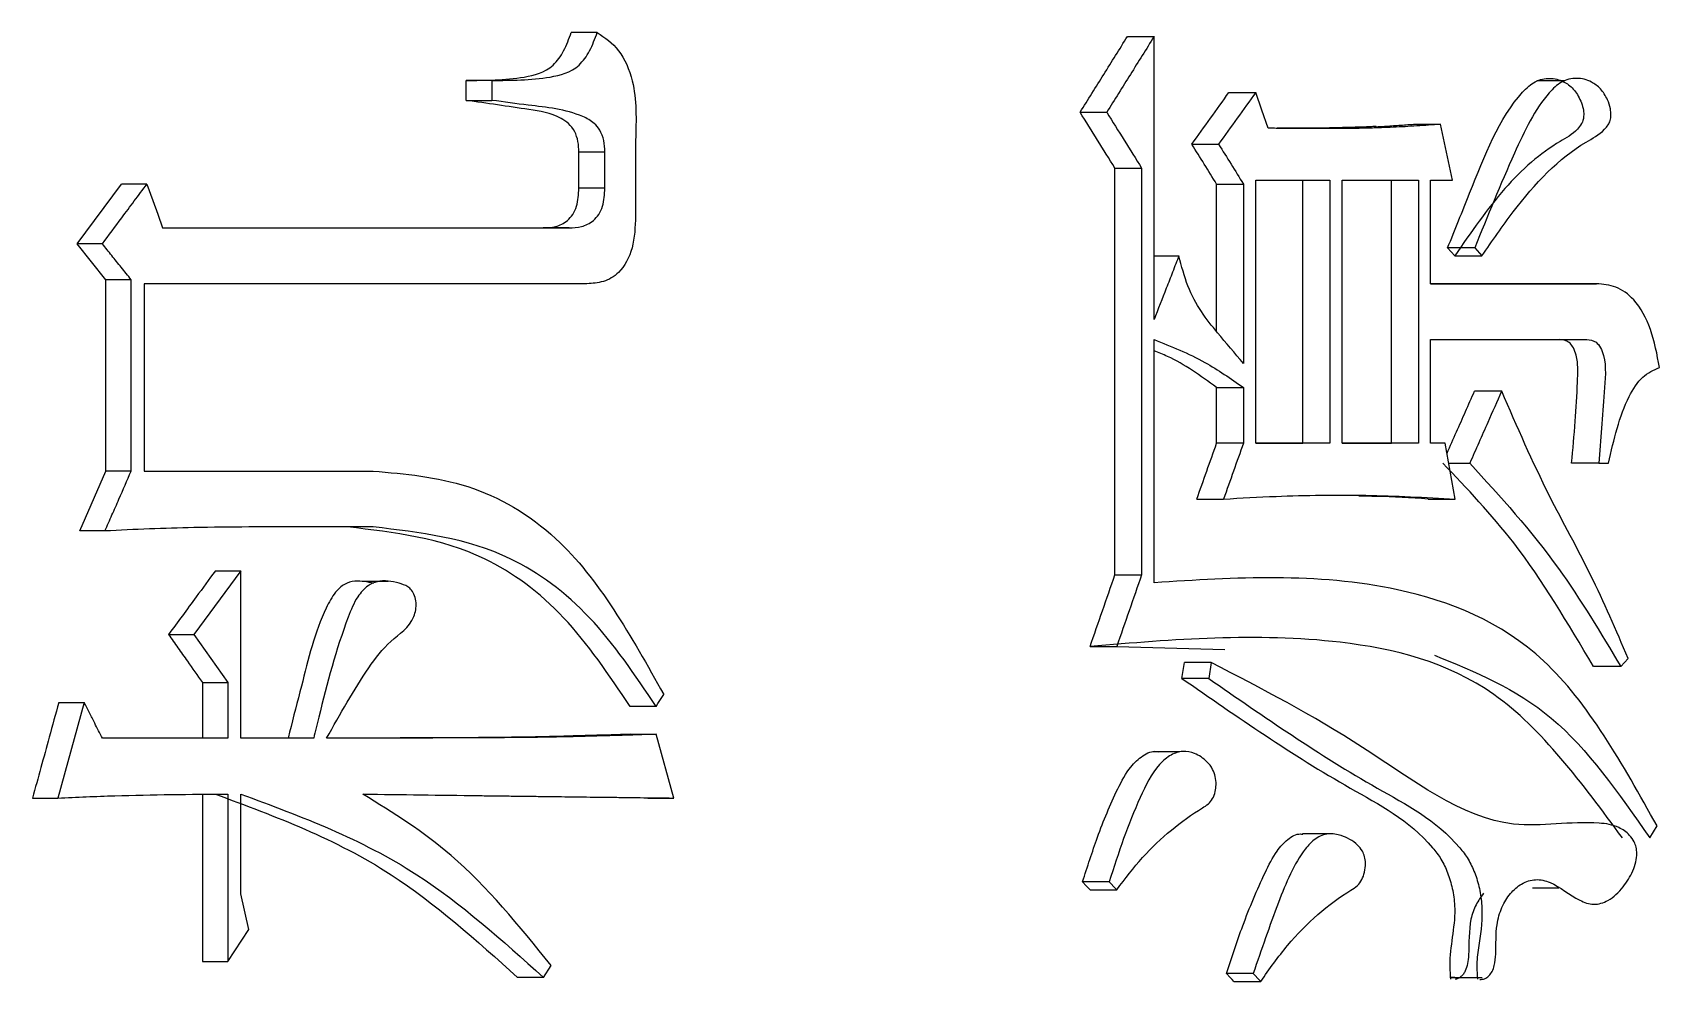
# Model space of a CAD drawing. Header units: millimetres. Extents: x 2016 to 4452, y 736 to 2459.
# Drawn here: x 3048.438 to 3052.855, y 997.143 to 999.717 of the extents above; entities that cross this region are included whole.
import ezdxf

# ---------------------------------------------------------------- set-up
doc = ezdxf.new("R2010")
doc.units = ezdxf.units.MM

msp = doc.modelspace()

# ---------------------------------------------------------------- linework, layer by layer
at = {"color": 7, "linetype": 'Continuous', "lineweight": 25}
for p, q in [((3049.971, 999.717), (3049.9006, 999.717)), ((3051.4103, 999.7062), (3051.4827, 999.7062)), ((3051.4827, 998.9382), (3051.4827, 999.7062)), ((3049.6853, 999.5872), (3049.6153, 999.5872)), ((3049.6153, 999.5331), (3049.6153, 999.5872)), ((3049.6853, 999.5872), (3049.6853, 999.5331)), ((3052.5965, 999.5858), (3052.5219, 999.5858)), ((3049.6153, 999.5331), (3049.6853, 999.5331)), ((3051.6861, 999.5548), (3051.7589, 999.5548)), ((3051.282, 999.5007), (3051.3542, 999.5007)), ((3052.1867, 999.4682), (3052.2601, 999.4682)), ((3049.9919, 999.3925), (3049.9214, 999.3925)), ((3049.9214, 999.2951), (3049.9214, 999.3925)), ((3049.9919, 999.2951), (3049.9919, 999.3925)), ((3050.0752, 999.4249), (3050.0752, 999.2194)), ((3051.5854, 999.4141), (3051.658, 999.4141)), ((3051.3766, 999.3492), (3051.4489, 999.3492)), ((3051.3766, 998.2459), (3051.3766, 999.3492)), ((3051.4489, 999.3492), (3051.4489, 998.2459)), ((3048.5589, 999.1437), (3048.6796, 999.3059)), ((3048.7485, 999.3059), (3048.6796, 999.3059)), ((3051.6526, 999.306), (3051.7253, 999.306)), ((3051.6526, 998.906), (3051.6526, 999.306)), ((3051.7253, 999.306), (3051.7253, 998.8192)), ((3051.7589, 998.6028), (3051.7589, 999.3168)), ((3051.7589, 999.3168), (3051.96, 999.3168)), ((3051.887, 998.6028), (3051.887, 999.3168)), ((3051.96, 999.3168), (3051.96, 998.6028)), ((3051.9934, 998.6028), (3051.9934, 999.3168)), ((3051.9934, 999.3168), (3052.2002, 999.3168)), ((3052.1269, 998.6028), (3052.1269, 999.3168)), ((3052.2002, 999.3168), (3052.2002, 998.6028)), ((3052.2335, 999.3168), (3052.2933, 999.3168)), ((3052.2335, 999.0355), (3052.2335, 999.3168)), ((3049.9919, 999.2951), (3049.9214, 999.2951)), ((3048.7911, 999.1869), (3049.8945, 999.187)), ((3048.7911, 999.1869), (3049.8242, 999.187)), ((3049.8945, 999.187), (3049.8242, 999.187)), ((3048.6276, 999.1437), (3048.5589, 999.1437)), ((3048.6371, 999.0463), (3048.5589, 999.1437)), ((3052.3531, 999.1329), (3052.2796, 999.1329)), ((3052.2994, 999.1113), (3052.2796, 999.1329)), ((3052.3531, 999.1329), (3052.373, 999.1113)), ((3051.4827, 999.1113), (3051.5502, 999.1113)), ((3048.7058, 999.0463), (3048.6371, 999.0463)), ((3048.6371, 998.5271), (3048.6371, 999.0463)), ((3048.7058, 998.5271), (3048.7058, 999.0463)), ((3049.9432, 999.0355), (3048.7414, 999.0355)), ((3048.7414, 999.0355), (3048.7414, 998.5271)), ((3052.6837, 999.0355), (3052.2335, 999.0355)), ((3052.2335, 999.0355), (3052.6098, 999.0355)), ((3052.6098, 999.0355), (3052.6837, 999.0355)), ((3051.4827, 998.2243), (3051.4827, 998.884)), ((3052.2335, 998.8841), (3052.6574, 998.8841)), ((3052.2335, 998.6028), (3052.2335, 998.8841)), ((3052.5837, 998.8841), (3052.6576, 998.8841)), ((3051.6526, 998.7543), (3051.7253, 998.7543)), ((3051.6526, 998.6028), (3051.6526, 998.7543)), ((3051.7253, 998.7543), (3051.7253, 998.6028)), ((3052.4264, 998.7443), (3052.3528, 998.7443)), ((3051.7253, 998.6028), (3051.6526, 998.6028)), ((3051.96, 998.6028), (3051.7589, 998.6028)), ((3051.7589, 998.6028), (3051.887, 998.6028)), ((3051.96, 998.6028), (3051.887, 998.6028)), ((3052.2002, 998.6028), (3051.9934, 998.6028)), ((3051.9934, 998.6028), (3052.1269, 998.6028)), ((3052.2002, 998.6028), (3052.1269, 998.6028)), ((3052.2734, 998.6028), (3052.2335, 998.6028)), ((3052.2734, 998.6028), (3052.2335, 998.6028)), ((3052.2829, 998.5489), (3052.3399, 998.5489)), ((3052.6903, 998.5488), (3052.6164, 998.5488)), ((3052.6903, 998.5488), (3052.7167, 998.5488)), ((3048.566, 998.3648), (3048.6371, 998.5271)), ((3048.7058, 998.5271), (3048.6371, 998.5271)), ((3048.7414, 998.5271), (3049.363, 998.5271)), ((3051.5988, 998.4514), (3051.6715, 998.4514)), ((3052.2265, 998.4514), (3052.3, 998.4514)), ((3049.363, 998.3757), (3049.0248, 998.3756)), ((3049.2934, 998.3757), (3049.0248, 998.3756)), ((3049.363, 998.3757), (3049.2934, 998.3757)), ((3048.6347, 998.3648), (3048.566, 998.3648)), ((3049.0036, 998.2567), (3048.8762, 998.0836)), ((3048.9344, 998.2567), (3049.0036, 998.2567)), ((3049.0036, 997.8023), (3049.0036, 998.2567)), ((3051.3766, 998.2459), (3051.4489, 998.2459)), ((3049.4037, 998.2273), (3049.3332, 998.2273)), ((3048.8071, 998.0836), (3048.8762, 998.0836)), ((3048.8762, 998.0836), (3048.9682, 997.9538)), ((3051.309, 998.0512), (3051.3813, 998.0512)), ((3051.3813, 998.0512), (3051.6746, 998.0432)), ((3051.5585, 997.9646), (3051.5652, 998.0079)), ((3051.6378, 998.0079), (3051.5652, 998.0079)), ((3051.6378, 998.0079), (3051.6311, 997.9646)), ((3052.7496, 997.9971), (3052.6756, 997.9971)), ((3048.8991, 997.9538), (3048.9682, 997.9538)), ((3048.8991, 997.9538), (3048.8991, 997.8023)), ((3048.9682, 997.9538), (3048.9682, 997.8023)), ((3051.6311, 997.9646), (3051.5585, 997.9646)), ((3048.5778, 997.8997), (3048.5065, 997.6401)), ((3048.5092, 997.8997), (3048.5778, 997.8997)), ((3048.9682, 997.8023), (3048.6276, 997.8023)), ((3049.2012, 997.8023), (3049.0036, 997.8023)), ((3050.06, 997.8132), (3050.1307, 997.8132)), ((3050.1792, 997.6401), (3050.1307, 997.8132)), ((3051.5526, 997.7653), (3051.4792, 997.7653)), ((3048.438, 997.6401), (3048.5065, 997.6401)), ((3048.8991, 997.6509), (3048.8991, 997.1966)), ((3048.9682, 997.6509), (3048.9682, 997.1966)), ((3049.0036, 997.3805), (3049.0036, 997.6509)), ((3050.1084, 997.6401), (3050.1792, 997.6401)), ((3051.96, 997.5434), (3051.8861, 997.5434)), ((3052.8285, 997.5319), (3052.8482, 997.5643)), ((3051.361, 997.413), (3051.2887, 997.413)), ((3049.0248, 997.2831), (3049.0036, 997.3805)), ((3051.309, 997.3913), (3051.3813, 997.3913)), ((3052.51, 997.3967), (3052.5819, 997.3966)), ((3048.9682, 997.1966), (3049.0248, 997.2831)), ((3048.8991, 997.1966), (3048.9682, 997.1966)), ((3049.8249, 997.1533), (3049.8458, 997.1857)), ((3049.8249, 997.1533), (3049.7546, 997.1533)), ((3051.7521, 997.1642), (3051.6794, 997.1642)), ((3051.6995, 997.1426), (3051.7722, 997.1426)), ((3052.2999, 997.1533), (3052.3734, 997.1533))]:
    msp.add_line(p, q, dxfattribs=at)
at = {"color": 7, "linetype": 'Continuous', "lineweight": 25, "flags": 128}
for points in [[(3051.7924, 999.4574), (3051.7757, 999.5061), (3051.7589, 999.5548)], [(3052.2933, 999.3168), (3052.2767, 999.3925), (3052.2601, 999.4682)], [(3048.7485, 999.3059), (3048.7645, 999.2611), (3048.7778, 999.224), (3048.7911, 999.1869)], [(3052.2994, 999.1113), (3052.3263, 999.1113), (3052.3496, 999.1113), (3052.373, 999.1113)], [(3052.3, 998.4514), (3052.2867, 998.5271), (3052.2734, 998.6028)], [(3052.7496, 997.9971), (3052.7596, 998.008), (3052.7695, 998.0189)], [(3050.1307, 997.8889), (3050.0997, 997.8889), (3050.0799, 997.8889), (3050.06, 997.8889)], [(3050.1307, 997.8889), (3050.1359, 997.897), (3050.1411, 997.9051), (3050.1463, 997.9132), (3050.1514, 997.9213)], [(3051.309, 997.3913), (3051.3038, 997.3968), (3051.2987, 997.4023), (3051.2887, 997.4129)], [(3051.361, 997.4129), (3051.3661, 997.4074), (3051.3737, 997.3994), (3051.3813, 997.3913)], [(3051.6995, 997.1425), (3051.6944, 997.148), (3051.6893, 997.1535), (3051.6794, 997.1642)], [(3051.7521, 997.1642), (3051.7572, 997.1587), (3051.7648, 997.1506), (3051.7723, 997.1425)]]:
    msp.add_lwpolyline(points, dxfattribs=at)
at = {"color": 7, "linetype": 'Continuous', "lineweight": 25}
for points, knots in [([(3049.6153, 999.5872), (3049.6674, 999.5873), (3049.7465, 999.5876), (3049.8422, 999.6114), (3049.8819, 999.6665), (3049.8943, 999.7), (3049.9006, 999.717)], [0, 0, 0, 0, 0.492277, 0.748028, 0.872473, 1, 1, 1, 1]), ([(3049.6853, 999.5872), (3049.7375, 999.5873), (3049.8168, 999.5876), (3049.9126, 999.6114), (3049.9523, 999.6665), (3049.9647, 999.7), (3049.971, 999.717)], [0, 0, 0, 0, 0.492388, 0.748171, 0.872567, 1, 1, 1, 1]), ([(3049.971, 999.717), (3049.9917, 999.7031), (3050.0334, 999.6749), (3050.0795, 999.5678), (3050.0768, 999.4798), (3050.0752, 999.4249)], [0, 0, 0, 0, 0.268924, 0.544059, 1, 1, 1, 1]), ([(3051.282, 999.5007), (3051.3034, 999.5349), (3051.3462, 999.6034), (3051.3889, 999.6719), (3051.4103, 999.7062)], [0, 0, 0, 0, 0.499999, 1, 1, 1, 1]), ([(3051.4827, 999.7062), (3051.4613, 999.6719), (3051.4185, 999.6034), (3051.3757, 999.5349), (3051.3542, 999.5007)], [0, 0, 0, 0, 0.5, 1, 1, 1, 1]), ([(3052.2796, 999.1329), (3052.2995, 999.182), (3052.3597, 999.3296), (3052.4267, 999.5042), (3052.5168, 999.5877), (3052.5565, 999.5952), (3052.5923, 999.5876), (3052.622, 999.5658), (3052.6393, 999.5381), (3052.6477, 999.5128), (3052.6497, 999.4952), (3052.6481, 999.4808), (3052.6424, 999.4668), (3052.6227, 999.4423), (3052.5462, 999.4033), (3052.4281, 999.2986), (3052.3431, 999.1749), (3052.2994, 999.1113)], [0, 0, 0, 0, 0.117084, 0.352421, 0.392033, 0.4319, 0.470231, 0.500102, 0.530093, 0.545391, 0.556909, 0.565721, 0.574545, 0.589616, 0.642212, 0.816089, 1, 1, 1, 1]), ([(3052.373, 999.1113), (3052.4007, 999.1516), (3052.4846, 999.2734), (3052.5973, 999.393), (3052.6947, 999.4407), (3052.7151, 999.465), (3052.7215, 999.4781), (3052.7238, 999.4938), (3052.7217, 999.5136), (3052.7128, 999.5392), (3052.6955, 999.5658), (3052.6666, 999.5875), (3052.6297, 999.5956), (3052.5888, 999.5868), (3052.5244, 999.5253), (3052.448, 999.3663), (3052.3881, 999.2189), (3052.3531, 999.1329)], [0, 0, 0, 0, 0.117023, 0.353532, 0.409689, 0.421913, 0.431957, 0.442101, 0.453679, 0.472075, 0.49977, 0.527462, 0.568321, 0.610802, 0.649012, 0.795156, 1, 1, 1, 1]), ([(3049.9214, 999.3925), (3049.921, 999.4023), (3049.92, 999.4219), (3049.9105, 999.45), (3049.8937, 999.4712), (3049.8527, 999.4977), (3049.7579, 999.5126), (3049.6719, 999.525), (3049.6153, 999.5331)], [0, 0, 0, 0, 0.0603351, 0.1198881, 0.185788, 0.2512462, 0.5074615, 1, 1, 1, 1]), ([(3049.9919, 999.3925), (3049.9913, 999.4032), (3049.9902, 999.4247), (3049.9795, 999.4524), (3049.9597, 999.4756), (3049.8954, 999.5087), (3049.8007, 999.5171), (3049.7182, 999.5286), (3049.6853, 999.5331)], [0, 0, 0, 0, 0.06555, 0.131385, 0.187199, 0.284615, 0.7156, 1, 1, 1, 1]), ([(3051.5854, 999.4141), (3051.6022, 999.4376), (3051.6358, 999.4844), (3051.6693, 999.5313), (3051.6861, 999.5548)], [0, 0, 0, 0, 0.499999, 1, 1, 1, 1]), ([(3051.7589, 999.5548), (3051.7421, 999.5313), (3051.7085, 999.4844), (3051.6748, 999.4376), (3051.658, 999.4141)], [0, 0, 0, 0, 0.499999, 1, 1, 1, 1]), ([(3051.3766, 999.3492), (3051.3608, 999.3745), (3051.3293, 999.4249), (3051.2978, 999.4754), (3051.282, 999.5007)], [0, 0, 0, 0, 0.5, 1, 1, 1, 1]), ([(3051.3542, 999.5007), (3051.37, 999.4754), (3051.4016, 999.4249), (3051.4332, 999.3745), (3051.4489, 999.3492)], [0, 0, 0, 0, 0.499999, 1, 1, 1, 1]), ([(3052.2601, 999.4682), (3052.2388, 999.4666), (3052.2068, 999.4643), (3052.1641, 999.4616), (3052.132, 999.46), (3052.108, 999.459), (3052.0892, 999.4584), (3052.0759, 999.458), (3052.0598, 999.4575), (3052.0437, 999.4572), (3052.0303, 999.4569), (3052.0169, 999.4567), (3052.0035, 999.4566), (3051.9874, 999.4564), (3051.9713, 999.4563), (3051.9552, 999.4563), (3051.9418, 999.4563), (3051.9284, 999.4563), (3051.915, 999.4563), (3051.8988, 999.4564), (3051.8854, 999.4565), (3051.8746, 999.4566), (3051.8666, 999.4566), (3051.8599, 999.4567), (3051.8531, 999.4568), (3051.8464, 999.4568), (3051.8383, 999.4569), (3051.8303, 999.457), (3051.8235, 999.4571), (3051.8168, 999.4571), (3051.8114, 999.4572), (3051.806, 999.4573), (3051.802, 999.4573), (3051.7975, 999.4573), (3051.7943, 999.4574), (3051.7924, 999.4574)], [0, 0, 0, 0, 0.137495, 0.206243, 0.274991, 0.343739, 0.360926, 0.3953, 0.429674, 0.464048, 0.498422, 0.515609, 0.549982, 0.584356, 0.61873, 0.653104, 0.687478, 0.704665, 0.739038, 0.773412, 0.807786, 0.824973, 0.84216, 0.859347, 0.86794, 0.885127, 0.902314, 0.919501, 0.936688, 0.945281, 0.962468, 0.971061, 0.979655, 0.988248, 1, 1, 1, 1]), ([(3052.0859, 999.4615), (3052.0861, 999.4617), (3052.0867, 999.4621), (3052.047, 999.4606), (3051.9587, 999.4578), (3051.8817, 999.4573), (3051.8394, 999.4572), (3051.8212, 999.4572), (3051.8163, 999.4572), (3051.8171, 999.4572), (3051.8175, 999.4572)], [0, 0, 0, 0, 0.052384, 0.110274, 0.515479, 0.735215, 0.874993, 0.913924, 0.954066, 1, 1, 1, 1]), ([(3052.0858, 999.4616), (3052.0934, 999.462), (3052.1139, 999.4631), (3052.1475, 999.4654), (3052.1736, 999.4673), (3052.1867, 999.4682)], [0, 0, 0, 0, 0.2229786, 0.6114861, 1, 1, 1, 1]), ([(3051.6526, 999.306), (3051.6414, 999.324), (3051.619, 999.36), (3051.5966, 999.3961), (3051.5854, 999.4141)], [0, 0, 0, 0, 0.5, 1, 1, 1, 1]), ([(3051.658, 999.4141), (3051.6692, 999.3961), (3051.6917, 999.36), (3051.7141, 999.324), (3051.7253, 999.306)], [0, 0, 0, 0, 0.499999, 1, 1, 1, 1]), ([(3048.6276, 999.1437), (3048.6451, 999.1672), (3048.674, 999.206), (3048.7143, 999.2601), (3048.7371, 999.2906), (3048.7485, 999.3059)], [0, 0, 0, 0, 0.434497, 0.717248, 1, 1, 1, 1]), ([(3049.8242, 999.187), (3049.8355, 999.1875), (3049.8583, 999.1886), (3049.8863, 999.202), (3049.9054, 999.2227), (3049.9188, 999.2522), (3049.9204, 999.2782), (3049.9214, 999.2951)], [0, 0, 0, 0, 0.24066, 0.483157, 0.613661, 0.74758, 1, 1, 1, 1]), ([(3049.8945, 999.187), (3049.9059, 999.1875), (3049.9287, 999.1886), (3049.9567, 999.202), (3049.9758, 999.2227), (3049.9893, 999.2522), (3049.9909, 999.2782), (3049.9919, 999.2951)], [0, 0, 0, 0, 0.24079, 0.483382, 0.613891, 0.747761, 1, 1, 1, 1]), ([(3050.0752, 999.2194), (3050.074, 999.1898), (3050.0718, 999.1318), (3050.0358, 999.0644), (3049.9881, 999.0385), (3049.9581, 999.0365), (3049.9432, 999.0355)], [0, 0, 0, 0, 0.294497, 0.575733, 0.789018, 1, 1, 1, 1]), ([(3048.7058, 999.0463), (3048.6968, 999.0576), (3048.6792, 999.0795), (3048.6531, 999.1119), (3048.6361, 999.1331), (3048.6276, 999.1437)], [0, 0, 0, 0, 0.34784, 0.673919, 1, 1, 1, 1]), ([(3051.5502, 999.1113), (3051.5445, 999.0966), (3051.5331, 999.0673), (3051.5106, 999.0096), (3051.4938, 998.9666), (3051.4827, 998.9382)], [0, 0, 0, 0, 0.253937, 0.507874, 1, 1, 1, 1]), ([(3051.7253, 998.8192), (3051.7018, 998.8469), (3051.663, 998.8926), (3051.6096, 998.9583), (3051.5718, 999.0279), (3051.5575, 999.0833), (3051.5502, 999.1113)], [0, 0, 0, 0, 0.334901, 0.5526, 0.773626, 1, 1, 1, 1]), ([(3052.8548, 998.8084), (3052.8483, 998.8437), (3052.8356, 998.9131), (3052.7921, 998.9919), (3052.7373, 999.031), (3052.7015, 999.034), (3052.6837, 999.0355)], [0, 0, 0, 0, 0.292672, 0.574648, 0.788772, 1, 1, 1, 1]), ([(3051.4827, 998.884), (3051.5293, 998.8655), (3051.6129, 998.8323), (3051.6908, 998.7782), (3051.7253, 998.7543)], [0, 0, 0, 0, 0.557901, 1, 1, 1, 1]), ([(3052.6164, 998.5488), (3052.6197, 998.5865), (3052.6263, 998.6596), (3052.6313, 998.7453), (3052.6338, 998.8052), (3052.6309, 998.8377), (3052.6223, 998.8609), (3052.6124, 998.875), (3052.5991, 998.8827), (3052.5892, 998.8836), (3052.5834, 998.8841)], [0, 0, 0, 0, 0.301012, 0.582195, 0.678316, 0.775434, 0.835729, 0.884225, 0.932949, 1, 1, 1, 1]), ([(3052.6574, 998.8841), (3052.6662, 998.8832), (3052.6804, 998.8818), (3052.6958, 998.8626), (3052.7116, 998.8184), (3052.7015, 998.7076), (3052.6948, 998.6119), (3052.6903, 998.5488)], [0, 0, 0, 0, 0.100834, 0.16221, 0.226726, 0.489604, 1, 1, 1, 1]), ([(3051.6526, 998.7543), (3051.609, 998.7856), (3051.5541, 998.8251), (3051.495, 998.8487), (3051.4827, 998.8536)], [0, 0, 0, 0, 0.792726, 1, 1, 1, 1]), ([(3052.7167, 998.5488), (3052.731, 998.6124), (3052.7509, 998.7002), (3052.8066, 998.7868), (3052.8389, 998.8013), (3052.8548, 998.8084)], [0, 0, 0, 0, 0.572425, 0.789887, 1, 1, 1, 1]), ([(3052.2782, 998.5756), (3052.2867, 998.5949), (3052.3034, 998.6326), (3052.3282, 998.6887), (3052.3445, 998.7255), (3052.3526, 998.7439)], [0, 0, 0, 0, 0.344069, 0.672034, 1, 1, 1, 1]), ([(3052.4262, 998.7439), (3052.4137, 998.7157), (3052.3931, 998.6691), (3052.3644, 998.6041), (3052.348, 998.5673), (3052.3399, 998.5489)], [0, 0, 0, 0, 0.433599, 0.716799, 1, 1, 1, 1]), ([(3052.7696, 998.019), (3052.7368, 998.0954), (3052.6712, 998.2483), (3052.5433, 998.4755), (3052.4683, 998.6478), (3052.4265, 998.7439)], [0, 0, 0, 0, 0.306675, 0.613603, 1, 1, 1, 1]), ([(3051.5988, 998.4514), (3051.6078, 998.4766), (3051.6257, 998.5271), (3051.6436, 998.5776), (3051.6526, 998.6028)], [0, 0, 0, 0, 0.5, 1, 1, 1, 1]), ([(3052.6756, 997.9971), (3052.6065, 998.1139), (3052.4843, 998.3207), (3052.3325, 998.4797), (3052.2664, 998.5489)], [0, 0, 0, 0, 0.564924, 1, 1, 1, 1]), ([(3052.3399, 998.5489), (3052.4229, 998.4578), (3052.5723, 998.2939), (3052.6951, 998.0884), (3052.7496, 997.9971)], [0, 0, 0, 0, 0.55543, 1, 1, 1, 1]), ([(3048.6347, 998.3648), (3048.641, 998.3792), (3048.6537, 998.4081), (3048.6774, 998.4622), (3048.6948, 998.5018), (3048.7058, 998.5271)], [0, 0, 0, 0, 0.266473, 0.532946, 1, 1, 1, 1]), ([(3049.363, 998.5271), (3049.4492, 998.5197), (3049.6226, 998.5047), (3049.9208, 998.333), (3050.0634, 998.0786), (3050.1514, 997.9213)], [0, 0, 0, 0, 0.274101, 0.551296, 1, 1, 1, 1]), ([(3051.6715, 998.4514), (3051.7189, 998.454), (3051.8479, 998.4612), (3052.0578, 998.4644), (3052.2192, 998.4557), (3052.3, 998.4514)], [0, 0, 0, 0, 0.225447, 0.61244, 1, 1, 1, 1]), ([(3052.2265, 998.4514), (3052.1796, 998.4544), (3052.1171, 998.4583), (3052.0542, 998.4589), (3052.0385, 998.459)], [0, 0, 0, 0, 0.75073, 1, 1, 1, 1]), ([(3049.0248, 998.3756), (3048.9751, 998.3753), (3048.8854, 998.3746), (3048.7554, 998.3706), (3048.6749, 998.3667), (3048.6347, 998.3648)], [0, 0, 0, 0, 0.382976, 0.691466, 1, 1, 1, 1]), ([(3050.06, 997.8889), (3050.003, 997.974), (3049.8902, 998.1422), (3049.6286, 998.3365), (3049.4199, 998.3609), (3049.2934, 998.3756)], [0, 0, 0, 0, 0.2874426, 0.5678564, 1, 1, 1, 1]), ([(3050.1307, 997.8889), (3050.0735, 997.974), (3049.9606, 998.1422), (3049.6986, 998.3365), (3049.4897, 998.3609), (3049.363, 998.3756)], [0, 0, 0, 0, 0.287344, 0.567754, 1, 1, 1, 1]), ([(3048.9344, 998.2567), (3048.917, 998.2331), (3048.8872, 998.1924), (3048.8448, 998.1347), (3048.8197, 998.1006), (3048.8071, 998.0836)], [0, 0, 0, 0, 0.40915, 0.704575, 1, 1, 1, 1]), ([(3051.309, 998.0512), (3051.3203, 998.0836), (3051.3428, 998.1485), (3051.3653, 998.2134), (3051.3766, 998.2459)], [0, 0, 0, 0, 0.5, 1, 1, 1, 1]), ([(3052.8482, 997.5643), (3052.7545, 997.7322), (3052.5706, 998.0619), (3052.0647, 998.2614), (3051.7033, 998.2383), (3051.4827, 998.2243)], [0, 0, 0, 0, 0.287943, 0.565415, 1, 1, 1, 1]), ([(3049.3649, 998.2224), (3049.3477, 998.2261), (3049.3209, 998.2319), (3049.2843, 998.2223), (3049.2566, 998.1966), (3049.2083, 998.1091), (3049.1765, 997.9739), (3049.1448, 997.855), (3049.1331, 997.8078), (3049.1317, 997.8023)], [0, 0, 0, 0, 0.122922, 0.190849, 0.258594, 0.353349, 0.745947, 0.970578, 1, 1, 1, 1]), ([(3049.2364, 997.8024), (3049.2731, 997.868), (3049.3261, 997.9629), (3049.4071, 998.0698), (3049.4648, 998.104), (3049.4792, 998.1505), (3049.4798, 998.1703), (3049.476, 998.1893), (3049.4678, 998.2045), (3049.4533, 998.2169), (3049.4217, 998.2264), (3049.3843, 998.2336), (3049.3452, 998.2163), (3049.3162, 998.1838), (3049.2672, 998.0644), (3049.233, 997.9328), (3049.2058, 997.8213), (3049.2012, 997.8023)], [0, 0, 0, 0, 0.209542, 0.302718, 0.395823, 0.412031, 0.428214, 0.444989, 0.461063, 0.475111, 0.504204, 0.574217, 0.604801, 0.646447, 0.701904, 0.949434, 1, 1, 1, 1]), ([(3048.8071, 998.0836), (3048.8157, 998.0716), (3048.8327, 998.0475), (3048.8634, 998.0042), (3048.8855, 997.973), (3048.8991, 997.9538)], [0, 0, 0, 0, 0.277956, 0.555911, 1, 1, 1, 1]), ([(3052.7543, 997.5319), (3052.6447, 997.6806), (3052.4285, 997.9738), (3051.9045, 998.1013), (3051.5348, 998.0702), (3051.309, 998.0512)], [0, 0, 0, 0, 0.285883, 0.56379, 1, 1, 1, 1]), ([(3052.2439, 998.0276), (3052.3544, 997.9826), (3052.5785, 997.8913), (3052.7444, 997.6529), (3052.8285, 997.5319)], [0, 0, 0, 0, 0.492709, 1, 1, 1, 1]), ([(3052.3673, 997.1477), (3052.3716, 997.148), (3052.3801, 997.1485), (3052.3917, 997.1568), (3052.4011, 997.1691), (3052.4082, 997.1897), (3052.4122, 997.2329), (3052.4091, 997.2878), (3052.4255, 997.3448), (3052.4492, 997.3832), (3052.481, 997.41), (3052.5188, 997.4223), (3052.5742, 997.4094), (3052.622, 997.3671), (3052.6764, 997.3476), (3052.7189, 997.3606), (3052.7552, 997.3944), (3052.7797, 997.4331), (3052.7909, 997.4655), (3052.794, 997.4877), (3052.7922, 997.5068), (3052.7856, 997.5244), (3052.7702, 997.5446), (3052.7382, 997.5664), (3052.6317, 997.582), (3052.3896, 997.5295), (3052.0492, 997.7946), (3051.7752, 997.9367), (3051.6378, 998.0079)], [0, 0, 0, 0, 0.006979, 0.013925, 0.020645, 0.027359, 0.039158, 0.068779, 0.087565, 0.106337, 0.125711, 0.147046, 0.168852, 0.216529, 0.237968, 0.259695, 0.286308, 0.307882, 0.318004, 0.326525, 0.332753, 0.33899, 0.348555, 0.366353, 0.396306, 0.524136, 0.761431, 1, 1, 1, 1]), ([(3051.5585, 997.9646), (3051.7085, 997.8605), (3051.934, 997.704), (3052.1841, 997.5764), (3052.2626, 997.4754), (3052.2807, 997.4377), (3052.2933, 997.3948), (3052.3056, 997.3131), (3052.2825, 997.2313), (3052.2863, 997.1645), (3052.2872, 997.1487)], [0, 0, 0, 0, 0.492457, 0.740078, 0.770604, 0.801348, 0.832638, 0.86482, 0.96803, 1, 1, 1, 1]), ([(3051.6311, 997.9646), (3051.7813, 997.8605), (3052.0071, 997.704), (3052.2575, 997.5764), (3052.3362, 997.4754), (3052.3542, 997.4377), (3052.3669, 997.3948), (3052.3761, 997.3302), (3052.3688, 997.2629), (3052.3574, 997.1977), (3052.3596, 997.1646), (3052.3607, 997.1487)], [0, 0, 0, 0, 0.492538, 0.7401909, 0.7707097, 0.8014398, 0.8327072, 0.8648615, 0.9333586, 0.96806, 1, 1, 1, 1]), ([(3048.5092, 997.8997), (3048.5005, 997.8682), (3048.4844, 997.8092), (3048.4606, 997.7226), (3048.4455, 997.6676), (3048.438, 997.6401)], [0, 0, 0, 0, 0.364068, 0.682034, 1, 1, 1, 1]), ([(3048.6276, 997.8023), (3048.6206, 997.816), (3048.6089, 997.839), (3048.5922, 997.8714), (3048.5826, 997.8903), (3048.5778, 997.8997)], [0, 0, 0, 0, 0.419956, 0.709979, 1, 1, 1, 1]), ([(3050.1307, 997.8132), (3050.1221, 997.8129), (3050.105, 997.8123), (3050.0837, 997.8117), (3050.0665, 997.8111), (3050.0537, 997.8107), (3050.0409, 997.8103), (3050.028, 997.81), (3050.0152, 997.8096), (3049.9981, 997.8091), (3049.9767, 997.8085), (3049.9509, 997.8078), (3049.9252, 997.8071), (3049.8995, 997.8065), (3049.8737, 997.8059), (3049.848, 997.8054), (3049.8136, 997.8048), (3049.719, 997.8036), (3049.6156, 997.8034), (3049.5249, 997.803), (3049.499, 997.803), (3049.486, 997.8029), (3049.4687, 997.8029), (3049.4514, 997.8028), (3049.4341, 997.8028), (3049.4211, 997.8027), (3049.4082, 997.8027), (3049.3952, 997.8027), (3049.3822, 997.8026), (3049.3692, 997.8026), (3049.3562, 997.8026), (3049.3432, 997.8026), (3049.3323, 997.8025), (3049.3237, 997.8025), (3049.3172, 997.8025), (3049.3107, 997.8025), (3049.3042, 997.8025), (3049.2977, 997.8025), (3049.2912, 997.8024), (3049.2825, 997.8024), (3049.2738, 997.8024), (3049.2651, 997.8024), (3049.2586, 997.8024), (3049.2521, 997.8024), (3049.2447, 997.8023), (3049.2395, 997.8023), (3049.2364, 997.8023)], [0, 0, 0, 0, 0.028899, 0.057798, 0.072248, 0.086697, 0.101147, 0.115596, 0.130046, 0.144495, 0.173394, 0.202293, 0.231192, 0.260091, 0.28899, 0.317889, 0.346789, 0.404587, 0.63578, 0.693578, 0.708028, 0.722478, 0.736927, 0.765826, 0.780276, 0.794725, 0.809175, 0.823624, 0.838074, 0.852523, 0.866973, 0.881422, 0.895872, 0.903096, 0.910321, 0.917546, 0.924771, 0.931996, 0.93922, 0.946445, 0.960895, 0.968119, 0.975344, 0.982569, 0.989794, 1, 1, 1, 1]), ([(3050.06, 997.8132), (3050.0258, 997.8121), (3049.9745, 997.8104), (3049.8889, 997.808), (3049.7688, 997.8048), (3049.5944, 997.8035), (3049.4181, 997.803), (3049.2978, 997.8026), (3049.2492, 997.8025), (3049.2365, 997.8025)], [0, 0, 0, 0, 0.125443, 0.188165, 0.313609, 0.564502, 0.824135, 0.953953, 1, 1, 1, 1]), ([(3051.2887, 997.4129), (3051.3018, 997.4535), (3051.3297, 997.5405), (3051.3727, 997.6451), (3051.4139, 997.7224), (3051.4512, 997.7561), (3051.4792, 997.7698), (3051.4939, 997.7658), (3051.4958, 997.7653)], [0, 0, 0, 0, 0.275445, 0.590352, 0.751539, 0.866997, 0.982537, 1, 1, 1, 1]), ([(3051.3813, 997.3913), (3051.4042, 997.4213), (3051.4736, 997.5118), (3051.5618, 997.5821), (3051.6295, 997.6228), (3051.6424, 997.6375), (3051.6494, 997.6564), (3051.6517, 997.6773), (3051.6498, 997.6987), (3051.6415, 997.721), (3051.6226, 997.7444), (3051.5948, 997.7627), (3051.5607, 997.7693), (3051.5272, 997.7584), (3051.4832, 997.7217), (3051.4422, 997.6385), (3051.3988, 997.5307), (3051.3736, 997.4523), (3051.361, 997.4129)], [0, 0, 0, 0, 0.117103, 0.353724, 0.376614, 0.395602, 0.414782, 0.431323, 0.450524, 0.470069, 0.496423, 0.543443, 0.584386, 0.625263, 0.671715, 0.773941, 0.886489, 1, 1, 1, 1]), ([(3048.5065, 997.6401), (3048.5581, 997.6424), (3048.661, 997.647), (3048.8149, 997.65), (3048.9171, 997.6506), (3048.9682, 997.6509)], [0, 0, 0, 0, 0.334125, 0.667044, 1, 1, 1, 1]), ([(3048.9344, 997.6509), (3049.0976, 997.5902), (3049.3907, 997.4811), (3049.6429, 997.254), (3049.7546, 997.1533)], [0, 0, 0, 0, 0.556762, 1, 1, 1, 1]), ([(3049.0036, 997.6509), (3049.167, 997.5902), (3049.4604, 997.4811), (3049.713, 997.254), (3049.8249, 997.1533)], [0, 0, 0, 0, 0.556811, 1, 1, 1, 1]), ([(3049.3349, 997.6509), (3049.4397, 997.6495), (3049.5511, 997.6481), (3049.6686, 997.6465), (3049.6946, 997.6462), (3049.7207, 997.6459), (3049.7468, 997.6455), (3049.7728, 997.6452), (3049.7989, 997.6449), (3049.8249, 997.6445), (3049.8509, 997.6442), (3049.8769, 997.6439), (3049.9029, 997.6436), (3049.9289, 997.6432), (3049.9548, 997.6429), (3049.9873, 997.6425), (3050.0132, 997.6422), (3050.0391, 997.6419), (3050.065, 997.6415), (3050.0909, 997.6412), (3050.1168, 997.6409), (3050.133, 997.6407), (3050.1482, 997.6405), (3050.1625, 997.6403), (3050.1736, 997.6402), (3050.1792, 997.6401)], [0, 0, 0, 0, 0.37025, 0.393391, 0.416531, 0.462812, 0.485953, 0.509093, 0.555374, 0.578515, 0.601655, 0.647937, 0.671077, 0.694218, 0.740499, 0.763639, 0.80992, 0.833061, 0.856201, 0.902482, 0.925623, 0.948764, 0.960334, 0.980167, 1, 1, 1, 1]), ([(3049.8458, 997.1857), (3049.759, 997.2931), (3049.6053, 997.4835), (3049.417, 997.6), (3049.3349, 997.6508)], [0, 0, 0, 0, 0.564151, 1, 1, 1, 1]), ([(3051.6794, 997.1642), (3051.6936, 997.2077), (3051.7246, 997.3021), (3051.7712, 997.4122), (3051.8115, 997.4932), (3051.8445, 997.5296), (3051.8703, 997.5443), (3051.8844, 997.5423), (3051.8864, 997.542)], [0, 0, 0, 0, 0.286915, 0.622528, 0.772296, 0.87694, 0.98188, 1, 1, 1, 1]), ([(3051.7723, 997.1426), (3051.796, 997.1761), (3051.868, 997.2775), (3051.9613, 997.3569), (3052.0344, 997.4006), (3052.0474, 997.4179), (3052.0549, 997.4393), (3052.0574, 997.4612), (3052.0551, 997.4813), (3052.0478, 997.499), (3052.0272, 997.5222), (3051.9952, 997.5387), (3051.9557, 997.5465), (3051.9209, 997.5329), (3051.8684, 997.4769), (3051.8144, 997.3463), (3051.7741, 997.2286), (3051.7521, 997.1642)], [0, 0, 0, 0, 0.118687, 0.359196, 0.382949, 0.402078, 0.421221, 0.441113, 0.455768, 0.470498, 0.490908, 0.548404, 0.590662, 0.633125, 0.674263, 0.821867, 1, 1, 1, 1]), ([(3052.377, 997.3816), (3052.3699, 997.3718), (3052.3554, 997.3519), (3052.3357, 997.2955), (3052.3389, 997.2386), (3052.3346, 997.1912), (3052.3293, 997.1735), (3052.3224, 997.1622), (3052.3157, 997.1552), (3052.308, 997.15), (3052.3025, 997.1486), (3052.2999, 997.1479)], [0, 0, 0, 0, 0.15426, 0.313076, 0.663715, 0.74798, 0.82718, 0.867553, 0.910966, 0.957472, 1, 1, 1, 1]), ([(3052.2995, 997.1533), (3052.2968, 997.1533), (3052.2928, 997.1533), (3052.2886, 997.1533), (3052.2873, 997.1533), (3052.2872, 997.1533), (3052.2871, 997.1533), (3052.2898, 997.1533), (3052.3067, 997.1533), (3052.3307, 997.1533), (3052.3559, 997.1533), (3052.3731, 997.1533)], [0, 0, 0, 0, 0.098322, 0.150223, 0.156042, 0.157925, 0.159189, 0.159644, 0.360233, 0.564728, 1, 1, 1, 1])]:
    msp.add_open_spline(points, degree=3, knots=knots, dxfattribs=at)
for points in [[(3051.7253, 998.6028), (3051.7163, 998.5776), (3051.6984, 998.5271), (3051.6804, 998.4766), (3051.6715, 998.4514)], [(3051.4489, 998.2459), (3051.4377, 998.2134), (3051.4151, 998.1485), (3051.3926, 998.0836), (3051.3813, 998.0512)]]:
    msp.add_open_spline(points, degree=3, dxfattribs=at)

doc.saveas('drawing.dxf')
